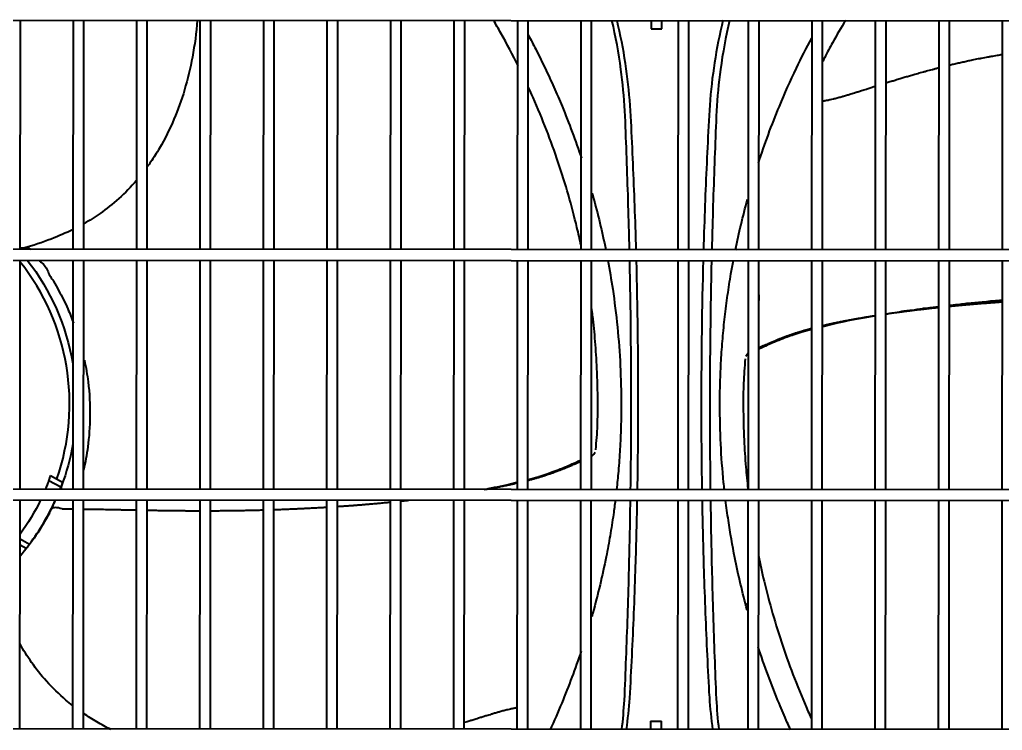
# Model space of a CAD drawing. Extents: x 58467 to 79089, y -33726 to -17391.
# Drawn here: x 72313.21 to 72349.58, y -20826.53 to -20800.22 of the extents above; entities that cross this region are included whole.
import ezdxf

# ---------------------------------------------------------------- set-up
doc = ezdxf.new("R2010")
doc.units = 0
doc.header["$LTSCALE"] = 100
doc.layers.add('+ENTE-ST-DOSEME USTU KONDDRENAJ', color=110, linetype='DOSEMEUSTUKONDENSDRENAJ_LINE', lineweight=40)
doc.linetypes.add('DOSEMEUSTUKONDENSDRENAJ_LINE', pattern='A,300,-40,["CD",Standard,S=15,R=0,X=-35,Y=-7.5],0', length=340)

# ---------------------------------------------------------------- blocks, each defined once
blk = doc.blocks.new('TV KLİMA SANTRALİ')
at = {"color": 3}
for p, q in [((54065.973, -33501.304, -2.269), (54184.335, -33501.376, -2.269)), ((54101.035, -33509.805, -2.269), (54101.04, -33501.326, -2.269)), ((54102.99, -33501.327, -2.269), (54102.985, -33509.806, -2.269)), ((54103.385, -33509.806, -2.269), (54103.39, -33501.327, -2.269)), ((54105.34, -33501.329, -2.269), (54105.335, -33509.807, -2.269)), ((54105.735, -33509.807, -2.269), (54105.74, -33501.329, -2.269)), ((54107.689, -33501.33, -2.269), (54107.684, -33509.809, -2.269)), ((54108.084, -33509.809, -2.269), (54108.089, -33501.33, -2.269)), ((54110.039, -33501.332, -2.269), (54110.034, -33509.81, -2.269)), ((54110.434, -33509.81, -2.269), (54110.439, -33501.332, -2.269)), ((54112.389, -33501.333, -2.269), (54112.384, -33509.812, -2.269)), ((54112.783, -33509.812, -2.269), (54112.789, -33501.333, -2.269)), ((54114.738, -33501.334, -2.269), (54114.733, -33509.813, -2.269)), ((54115.133, -33509.813, -2.269), (54115.138, -33501.335, -2.269)), ((54117.088, -33501.336, -2.269), (54117.083, -33509.814, -2.269)), ((54117.483, -33509.815, -2.269), (54117.488, -33501.336, -2.269)), ((54119.438, -33501.337, -2.269), (54119.432, -33509.816, -2.269)), ((54119.832, -33509.816, -2.269), (54119.838, -33501.337, -2.269)), ((54121.787, -33501.339, -2.269), (54121.782, -33509.817, -2.269)), ((54122.182, -33509.818, -2.269), (54122.187, -33501.339, -2.269)), ((54124.387, -33501.34, -2.269), (54124.387, -33501.64, -2.269)), ((54124.787, -33501.64, -2.269), (54124.787, -33501.34, -2.269)), ((54125.387, -33501.341, -2.269), (54125.382, -33509.819, -2.269)), ((54125.782, -33509.819, -2.269), (54125.787, -33501.341, -2.269)), ((54127.986, -33501.342, -2.269), (54127.981, -33509.821, -2.269)), ((54128.381, -33509.821, -2.269), (54128.386, -33501.343, -2.269)), ((54130.336, -33501.344, -2.269), (54130.331, -33509.822, -2.269)), ((54130.731, -33509.823, -2.269), (54130.736, -33501.344, -2.269)), ((54132.686, -33501.345, -2.269), (54132.68, -33509.824, -2.269)), ((54133.08, -33509.824, -2.269), (54133.085, -33501.346, -2.269)), ((54124.387, -33501.64, -2.269), (54124.787, -33501.64, -2.269)), ((54135.035, -33501.347, -2.269), (54135.03, -33509.825, -2.269)), ((54135.43, -33509.826, -2.269), (54135.435, -33501.347, -2.269)), ((54137.385, -33501.348, -2.269), (54137.38, -33509.827, -2.269)), ((54184.33, -33509.855, -2.269), (54065.967, -33509.783, -2.269)), ((54065.967, -33510.183, -2.269), (54184.33, -33510.255, -2.269)), ((54101.03, -33518.682, -2.269), (54101.035, -33510.205, -2.269)), ((54102.985, -33510.206, -2.269), (54102.98, -33518.683, -2.269)), ((54103.38, -33518.684, -2.269), (54103.385, -33510.206, -2.269)), ((54105.334, -33510.207, -2.269), (54105.329, -33518.685, -2.269)), ((54105.729, -33518.685, -2.269), (54105.734, -33510.207, -2.269)), ((54107.684, -33510.209, -2.269), (54107.679, -33518.686, -2.269)), ((54108.079, -33518.687, -2.269), (54108.084, -33510.209, -2.269)), ((54110.034, -33510.21, -2.269), (54110.029, -33518.688, -2.269)), ((54110.428, -33518.688, -2.269), (54110.434, -33510.21, -2.269)), ((54112.383, -33510.212, -2.269), (54112.378, -33518.689, -2.269)), ((54112.778, -33518.689, -2.269), (54112.783, -33510.212, -2.269)), ((54114.733, -33510.213, -2.269), (54114.728, -33518.691, -2.269)), ((54115.128, -33518.691, -2.269), (54115.133, -33510.213, -2.269)), ((54117.083, -33510.214, -2.269), (54117.077, -33518.692, -2.269)), ((54117.477, -33518.692, -2.269), (54117.483, -33510.215, -2.269)), ((54119.432, -33510.216, -2.269), (54119.427, -33518.693, -2.269)), ((54119.827, -33518.694, -2.269), (54119.832, -33510.216, -2.269)), ((54121.782, -33510.217, -2.269), (54121.777, -33518.695, -2.269)), ((54122.177, -33518.695, -2.269), (54122.182, -33510.217, -2.269)), ((54125.381, -33510.219, -2.269), (54125.376, -33518.697, -2.269)), ((54125.776, -33518.698, -2.269), (54125.781, -33510.219, -2.269)), ((54127.981, -33510.221, -2.269), (54127.976, -33518.699, -2.269)), ((54128.376, -33518.699, -2.269), (54128.381, -33510.221, -2.269)), ((54130.33, -33510.222, -2.269), (54130.325, -33518.7, -2.269)), ((54130.725, -33518.7, -2.269), (54130.73, -33510.223, -2.269)), ((54132.68, -33510.224, -2.269), (54132.675, -33518.702, -2.269)), ((54133.075, -33518.702, -2.269), (54133.08, -33510.224, -2.269)), ((54135.03, -33510.225, -2.269), (54135.025, -33518.703, -2.269)), ((54135.425, -33518.703, -2.269), (54135.43, -33510.226, -2.269)), ((54137.379, -33510.227, -2.269), (54137.374, -33518.704, -2.269)), ((54102.534, -33518.616, -2.269), (54102.091, -33518.373, -2.269)), ((54102.16, -33518.182, -2.269), (54102.604, -33518.426, -2.269)), ((54184.325, -33518.733, -2.269), (54065.962, -33518.661, -2.269)), ((54065.962, -33519.061, -2.269), (54184.325, -33519.133, -2.269)), ((54101.025, -33527.561, -2.269), (54101.03, -33519.082, -2.269)), ((54102.979, -33519.083, -2.269), (54102.974, -33527.562, -2.269)), ((54103.374, -33527.562, -2.269), (54103.379, -33519.084, -2.269)), ((54105.329, -33519.085, -2.269), (54105.324, -33527.563, -2.269)), ((54105.724, -33527.564, -2.269), (54105.729, -33519.085, -2.269)), ((54107.679, -33519.086, -2.269), (54107.673, -33527.565, -2.269)), ((54108.073, -33527.565, -2.269), (54108.079, -33519.087, -2.269)), ((54110.028, -33519.088, -2.269), (54110.023, -33527.566, -2.269)), ((54110.423, -33527.567, -2.269), (54110.428, -33519.088, -2.269)), ((54112.378, -33519.089, -2.269), (54112.373, -33527.568, -2.269)), ((54112.773, -33527.568, -2.269), (54112.778, -33519.089, -2.269)), ((54114.728, -33519.091, -2.269), (54114.722, -33527.569, -2.269)), ((54115.122, -33527.569, -2.269), (54115.127, -33519.091, -2.269)), ((54117.077, -33519.092, -2.269), (54117.072, -33527.571, -2.269)), ((54117.472, -33527.571, -2.269), (54117.477, -33519.092, -2.269)), ((54119.427, -33519.093, -2.269), (54119.422, -33527.572, -2.269)), ((54119.822, -33527.572, -2.269), (54119.827, -33519.094, -2.269)), ((54121.776, -33519.095, -2.269), (54121.771, -33527.573, -2.269)), ((54122.171, -33527.574, -2.269), (54122.176, -33519.095, -2.269)), ((54125.376, -33519.097, -2.269), (54125.371, -33527.576, -2.269)), ((54125.771, -33527.576, -2.269), (54125.776, -33519.098, -2.269)), ((54127.975, -33519.099, -2.269), (54127.97, -33527.577, -2.269)), ((54128.37, -33527.577, -2.269), (54128.375, -33519.099, -2.269)), ((54130.325, -33519.1, -2.269), (54130.32, -33527.579, -2.269)), ((54130.72, -33527.579, -2.269), (54130.725, -33519.1, -2.269)), ((54132.675, -33519.102, -2.269), (54132.67, -33527.58, -2.269)), ((54133.07, -33527.58, -2.269), (54133.075, -33519.102, -2.269)), ((54135.024, -33519.103, -2.269), (54135.019, -33527.582, -2.269)), ((54135.419, -33527.582, -2.269), (54135.424, -33519.103, -2.269)), ((54137.374, -33519.104, -2.269), (54137.369, -33527.583, -2.269)), ((54103.379, -33520, -2.269), (54103.382, -33520.001, -2.269)), ((54103.379, -33520, -2.269), (54103.382, -33520.001, -2.269)), ((54101.029, -33520.527, -2.269), (54101.379, -33520.719, -2.269)), ((54101.256, -33520.88, -2.269), (54101.029, -33520.755, -2.269)), ((54127.924, -33522.957, -2.269), (54127.973, -33522.916, -2.269)), ((54103.381, -33523.952, -2.269), (54103.376, -33523.957, -2.269)), ((54124.372, -33527.276, -2.269), (54124.371, -33527.576, -2.269)), ((54124.771, -33527.576, -2.269), (54124.771, -33527.276, -2.269)), ((54184.319, -33527.612, -2.269), (54065.957, -33527.54, -2.269))]:
    blk.add_line(p, q, dxfattribs=at)
at = {"color": 3, "extrusion": (5.24685e-06, -5.62791e-06, 1)}
blk.add_arc((54101.14, -33509.25, -1.794), 0.5, 257.9345, 286.4376, dxfattribs=at)
at = {"color": 3}
for centre, radius, start, end in [((54127.291, -33511.593, -2.269), 1.795, 81.0216, 82.6935), ((54094.413, -33515.523, -2.269), 8.449, 340.7519, 38.3852), ((54127.291, -33511.593, -2.269), 1.1, 351.8033, 8.1269), ((54094.413, -33515.523, -2.269), 8.691, 323.28, 335.8148)]:
    blk.add_arc(centre, radius, start, end, dxfattribs=at)
at = {"color": 3, "extrusion": (0, 0, -1)}
for radius, start, end in [(8.699, 142.3068, 170.1291), (8.699, 189.9399, 200.4706), (8.191, 200.3616, 202.6972), (8.191, 205.7646, 216.119), (8.699, 207.7046, 220.4867)]:
    blk.add_arc((-54094.413, -33515.523, 2.269), radius, start, end, dxfattribs=at)
at = {"color": 3}
blk.add_ellipse((54103.03, -33518.74, -2.269), major_axis=(-0.468, 0.175), ratio=0.588101, start_param=0, end_param=0.392495, dxfattribs=at)
for points, knots in [([(54107.59, -33501.33, -2.269), (54107.554, -33501.785, -2.269), (54107.438, -33502.653, -2.269), (54107.147, -33503.879, -2.269), (54106.743, -33505.012, -2.269), (54106.302, -33505.899, -2.269), (54105.941, -33506.468, -2.269), (54105.783, -33506.69, -2.269), (54105.743, -33506.746, -2.269)], [0, 0, 0, 0, 0.239591, 0.456522, 0.654829, 0.860679, 0.964908, 1, 1, 1, 1]), ([(54119.47, -33503.018, -2.269), (54119.267, -33502.612, -2.269), (54118.969, -33502.048, -2.269), (54118.647, -33501.488, -2.269), (54118.555, -33501.331, -2.269)], [0, 0, 0, 0, 0.719224, 1, 1, 1, 1]), ([(54123.589, -33509.817, -2.269), (54123.585, -33509.659, -2.269), (54123.581, -33509.501, -2.269), (54123.551, -33508.308, -2.269), (54123.519, -33507.272, -2.269), (54123.46, -33505.719, -2.269), (54123.444, -33505.201, -2.269), (54123.389, -33504.168, -2.269), (54123.342, -33503.656, -2.269), (54123.191, -33502.537, -2.269), (54123.08, -33501.933, -2.269), (54122.939, -33501.334, -2.269)], [0, 0, 0, 0, 0.055363, 0.055363, 0.419, 0.419, 0.600818, 0.600818, 0.782636, 0.782636, 1, 1, 1, 1]), ([(54123.837, -33509.818, -2.269), (54123.831, -33509.604, -2.269), (54123.825, -33509.39, -2.269), (54123.785, -33508.133, -2.269), (54123.744, -33507.09, -2.269), (54123.669, -33505.526, -2.269), (54123.648, -33505.004, -2.269), (54123.575, -33503.963, -2.269), (54123.518, -33503.444, -2.269), (54123.358, -33502.39, -2.269), (54123.254, -33501.857, -2.269), (54123.128, -33501.331, -2.269)], [0, 0, 0, 0, 0.075143, 0.075143, 0.442368, 0.442368, 0.625981, 0.625981, 0.809594, 0.809594, 1, 1, 1, 1]), ([(54127.047, -33501.327, -2.269), (54126.922, -33501.846, -2.269), (54126.818, -33502.371, -2.269), (54126.656, -33503.419, -2.269), (54126.597, -33503.942, -2.269), (54126.522, -33504.986, -2.269), (54126.5, -33505.509, -2.269), (54126.423, -33507.076, -2.269), (54126.38, -33508.121, -2.269), (54126.339, -33509.384, -2.269), (54126.333, -33509.602, -2.269), (54126.326, -33509.819, -2.269)], [0, 0, 0, 0, 0.189158, 0.189158, 0.372762, 0.372762, 0.556366, 0.556366, 0.923574, 0.923574, 1, 1, 1, 1]), ([(54127.294, -33501.336, -2.269), (54127.152, -33501.935, -2.269), (54127.04, -33502.539, -2.269), (54126.888, -33503.657, -2.269), (54126.84, -33504.17, -2.269), (54126.784, -33505.202, -2.269), (54126.767, -33505.721, -2.269), (54126.707, -33507.273, -2.269), (54126.673, -33508.309, -2.269), (54126.642, -33509.503, -2.269), (54126.638, -33509.661, -2.269), (54126.634, -33509.819, -2.269)], [0, 0, 0, 0, 0.21737, 0.21737, 0.399155, 0.399155, 0.58094, 0.58094, 0.94451, 0.94451, 1, 1, 1, 1]), ([(54131.592, -33501.339, -2.269), (54131.42, -33501.606, -2.269), (54131.154, -33502.059, -2.269), (54130.882, -33502.575, -2.269), (54130.76, -33502.813, -2.269), (54130.734, -33502.865, -2.269)], [0, 0, 0, 0, 0.545072, 0.900711, 1, 1, 1, 1]), ([(54119.841, -33501.872, -2.269), (54119.935, -33502.047, -2.269), (54120.148, -33502.453, -2.269), (54120.466, -33503.097, -2.269), (54120.791, -33503.801, -2.269), (54121.265, -33504.904, -2.269), (54121.593, -33505.788, -2.269), (54121.81, -33506.438, -2.269)], [0, 0, 0, 0, 0.11975, 0.276771, 0.432533, 0.587035, 1, 1, 1, 1]), ([(54128.361, -33506.612, -2.269), (54128.592, -33505.903, -2.269), (54129.03, -33504.72, -2.269), (54129.715, -33503.187, -2.269), (54130.137, -33502.353, -2.269), (54130.335, -33501.984, -2.269)], [0, 0, 0, 0, 0.443757, 0.750386, 1, 1, 1, 1]), ([(54135.431, -33502.986, -2.269), (54135.482, -33502.973, -2.269), (54135.591, -33502.947, -2.269), (54135.758, -33502.908, -2.269), (54135.931, -33502.869, -2.269), (54136.104, -33502.832, -2.269), (54136.296, -33502.791, -2.269), (54136.47, -33502.756, -2.269), (54136.663, -33502.718, -2.269), (54136.818, -33502.689, -2.269), (54137.013, -33502.654, -2.269), (54137.188, -33502.624, -2.269), (54137.325, -33502.602, -2.269), (54137.384, -33502.592, -2.269)], [0, 0, 0, 0, 0.079541, 0.168728, 0.257914, 0.3471, 0.436286, 0.555201, 0.614659, 0.733574, 0.793032, 0.911947, 1, 1, 1, 1]), ([(54133.084, -33503.644, -2.269), (54133.095, -33503.641, -2.269), (54133.157, -33503.621, -2.269), (54133.269, -33503.587, -2.269), (54133.405, -33503.545, -2.269), (54133.543, -33503.503, -2.269), (54133.681, -33503.461, -2.269), (54133.838, -33503.415, -2.269), (54133.995, -33503.369, -2.269), (54134.136, -33503.329, -2.269), (54134.295, -33503.283, -2.269), (54134.438, -33503.243, -2.269), (54134.618, -33503.194, -2.269), (54134.763, -33503.155, -2.269), (54134.913, -33503.116, -2.269), (54134.992, -33503.095, -2.269), (54135.033, -33503.085, -2.269)], [0, 0, 0, 0, 0.018571, 0.09977, 0.180968, 0.235101, 0.3163, 0.397499, 0.478698, 0.559896, 0.614029, 0.722294, 0.776427, 0.884692, 0.938824, 1, 1, 1, 1]), ([(54121.794, -33509.655, -2.269), (54121.747, -33509.436, -2.269), (54121.516, -33508.416, -2.269), (54120.995, -33506.593, -2.269), (54120.325, -33504.862, -2.269), (54119.909, -33503.94, -2.269), (54119.853, -33503.818, -2.269)], [0, 0, 0, 0, 0.112914, 0.525694, 0.936978, 1, 1, 1, 1]), ([(54130.728, -33504.312, -2.269), (54130.73, -33504.311, -2.269), (54130.75, -33504.309, -2.269), (54130.793, -33504.304, -2.269), (54130.845, -33504.296, -2.269), (54130.908, -33504.285, -2.269), (54130.968, -33504.273, -2.269), (54131.045, -33504.256, -2.269), (54131.124, -33504.238, -2.269), (54131.205, -33504.218, -2.269), (54131.278, -33504.199, -2.269), (54131.351, -33504.179, -2.269), (54131.439, -33504.154, -2.269), (54131.53, -33504.128, -2.269), (54131.637, -33504.097, -2.269), (54131.732, -33504.068, -2.269), (54131.829, -33504.039, -2.269), (54131.928, -33504.008, -2.269), (54132.043, -33503.972, -2.269), (54132.161, -33503.935, -2.269), (54132.266, -33503.902, -2.269), (54132.372, -33503.869, -2.269), (54132.495, -33503.83, -2.269), (54132.605, -33503.795, -2.269), (54132.667, -33503.775, -2.269), (54132.683, -33503.77, -2.269)], [0, 0, 0, 0, 0.005985, 0.045742, 0.085498, 0.125255, 0.165012, 0.204768, 0.264403, 0.30416, 0.343916, 0.383673, 0.423429, 0.483064, 0.522821, 0.582456, 0.622212, 0.661969, 0.721603, 0.781238, 0.820995, 0.860751, 0.920386, 0.980021, 1, 1, 1, 1]), ([(54105.339, -33507.256, -2.269), (54105.135, -33507.492, -2.269), (54104.711, -33507.927, -2.269), (54104.049, -33508.455, -2.269), (54103.598, -33508.74, -2.269), (54103.393, -33508.857, -2.269)], [0, 0, 0, 0, 0.373378, 0.722391, 1, 1, 1, 1]), ([(54122.205, -33507.728, -2.269), (54122.215, -33507.765, -2.269), (54122.408, -33508.455, -2.269), (54122.575, -33509.152, -2.269), (54122.709, -33509.816, -2.269)], [0, 0, 0, 0, 0.052887, 1, 1, 1, 1]), ([(54102.99, -33509.072, -2.269), (54102.728, -33509.202, -2.269), (54102.129, -33509.462, -2.269), (54101.509, -33509.669, -2.269), (54101.158, -33509.765, -2.269)], [0, 0, 0, 0, 0.448668, 1, 1, 1, 1]), ([(54101.275, -33509.736, -2.269), (54101.276, -33509.738, -2.269), (54101.279, -33509.741, -2.269), (54101.299, -33509.749, -2.269), (54101.316, -33509.754, -2.269), (54101.366, -33509.768, -2.269), (54101.401, -33509.781, -2.269), (54101.431, -33509.803, -2.269), (54101.432, -33509.804, -2.269), (54101.433, -33509.804, -2.269)], [0, 0, 0, 0, 0.194513, 0.194513, 0.457401, 0.457401, 0.983178, 0.983178, 1, 1, 1, 1]), ([(54101.738, -33510.211, -2.269), (54101.758, -33510.236, -2.269), (54101.784, -33510.259, -2.269), (54101.868, -33510.329, -2.269), (54101.921, -33510.384, -2.269), (54102.007, -33510.507, -2.269), (54102.038, -33510.575, -2.269), (54102.09, -33510.706, -2.269), (54102.121, -33510.763, -2.269), (54102.19, -33510.873, -2.269), (54102.229, -33510.927, -2.269), (54102.332, -33511.098, -2.269), (54102.395, -33511.212, -2.269), (54102.582, -33511.553, -2.269), (54102.694, -33511.784, -2.269), (54102.875, -33512.19, -2.269), (54102.947, -33512.367, -2.269), (54103.013, -33512.544, -2.269)], [0, 0, 0, 0, 0.035525, 0.035525, 0.109228, 0.109228, 0.18293, 0.18293, 0.256633, 0.256633, 0.330336, 0.330336, 0.477742, 0.477742, 0.772553, 0.772553, 1, 1, 1, 1]), ([(54122.787, -33510.214, -2.269), (54122.853, -33510.568, -2.269), (54122.992, -33511.388, -2.269), (54123.152, -33512.688, -2.269), (54123.263, -33514.117, -2.269), (54123.276, -33515.078, -2.269), (54123.283, -33515.56, -2.269)], [0, 0, 0, 0, 0.200697, 0.464092, 0.73053, 1, 1, 1, 1]), ([(54126.932, -33515.563, -2.269), (54126.935, -33515.288, -2.269), (54126.94, -33514.74, -2.269), (54126.977, -33513.921, -2.269), (54127.035, -33513.109, -2.269), (54127.115, -33512.304, -2.269), (54127.218, -33511.506, -2.269), (54127.326, -33510.812, -2.269), (54127.404, -33510.384, -2.269), (54127.435, -33510.218, -2.269)], [0, 0, 0, 0, 0.153416, 0.305853, 0.457308, 0.607781, 0.75727, 0.905773, 1, 1, 1, 1]), ([(54137.379, -33511.701, -2.269), (54137.327, -33511.705, -2.269), (54137.217, -33511.712, -2.269), (54137.045, -33511.723, -2.269), (54136.816, -33511.745, -2.269), (54136.577, -33511.774, -2.269), (54136.364, -33511.793, -2.269), (54136.184, -33511.805, -2.269), (54136.013, -33511.821, -2.269), (54135.795, -33511.856, -2.269), (54135.578, -33511.872, -2.269), (54135.45, -33511.884, -2.269), (54135.428, -33511.887, -2.269)], [0, 0, 0, 0, 0.073989, 0.153729, 0.239276, 0.420725, 0.584233, 0.647352, 0.701423, 0.819298, 0.967653, 1, 1, 1, 1]), ([(54137.379, -33511.763, -2.269), (54137.329, -33511.766, -2.269), (54137.23, -33511.773, -2.269), (54137.081, -33511.784, -2.269), (54136.934, -33511.795, -2.269), (54136.789, -33511.806, -2.269), (54136.63, -33511.818, -2.269), (54136.473, -33511.831, -2.269), (54136.315, -33511.844, -2.269), (54136.158, -33511.857, -2.269), (54136.017, -33511.87, -2.269), (54135.86, -33511.884, -2.269), (54135.718, -33511.897, -2.269), (54135.563, -33511.912, -2.269), (54135.472, -33511.921, -2.269), (54135.428, -33511.925, -2.269)], [0, 0, 0, 0, 0.075163, 0.148659, 0.222156, 0.295652, 0.369148, 0.467143, 0.54064, 0.614136, 0.712131, 0.761129, 0.859124, 0.93262, 1, 1, 1, 1]), ([(54122.34, -33517.223, -2.269), (54122.37, -33516.92, -2.269), (54122.413, -33516.328, -2.269), (54122.419, -33515.326, -2.269), (54122.396, -33514.293, -2.269), (54122.327, -33513.229, -2.269), (54122.252, -33512.479, -2.269), (54122.201, -33512.061, -2.269), (54122.188, -33511.962, -2.269)], [0, 0, 0, 0, 0.167977, 0.330025, 0.566807, 0.758181, 0.942521, 1, 1, 1, 1]), ([(54135.025, -33511.937, -2.269), (54134.96, -33511.946, -2.269), (54134.815, -33511.966, -2.269), (54134.63, -33511.983, -2.269), (54134.335, -33512.018, -2.269), (54134.111, -33512.062, -2.269), (54133.849, -33512.089, -2.269), (54133.599, -33512.122, -2.269), (54133.347, -33512.166, -2.269), (54133.169, -33512.194, -2.269), (54133.081, -33512.207, -2.269)], [0, 0, 0, 0, 0.113321, 0.262749, 0.319434, 0.510079, 0.587964, 0.672012, 0.853439, 1, 1, 1, 1]), ([(54135.028, -33511.966, -2.269), (54135.002, -33511.969, -2.269), (54134.945, -33511.975, -2.269), (54134.827, -33511.988, -2.269), (54134.69, -33512.003, -2.269), (54134.538, -33512.02, -2.269), (54134.387, -33512.038, -2.269), (54134.251, -33512.054, -2.269), (54134.1, -33512.073, -2.269), (54133.963, -33512.09, -2.269), (54133.81, -33512.109, -2.269), (54133.674, -33512.127, -2.269), (54133.539, -33512.145, -2.269), (54133.391, -33512.165, -2.269), (54133.259, -33512.184, -2.269), (54133.151, -33512.199, -2.269), (54133.101, -33512.207, -2.269), (54133.081, -33512.21, -2.269)], [0, 0, 0, 0, 0.039359, 0.085754, 0.178543, 0.248135, 0.317727, 0.410516, 0.456911, 0.5497, 0.619292, 0.688884, 0.758476, 0.828068, 0.920857, 0.967252, 1, 1, 1, 1]), ([(54132.677, -33512.271, -2.269), (54132.645, -33512.276, -2.269), (54132.569, -33512.288, -2.269), (54132.45, -33512.307, -2.269), (54132.321, -33512.328, -2.269), (54132.191, -33512.35, -2.269), (54132.062, -33512.372, -2.269), (54131.949, -33512.392, -2.269), (54131.823, -33512.415, -2.269), (54131.712, -33512.435, -2.269), (54131.575, -33512.461, -2.269), (54131.467, -33512.482, -2.269), (54131.331, -33512.51, -2.269), (54131.224, -33512.532, -2.269), (54131.103, -33512.557, -2.269), (54130.997, -33512.58, -2.269), (54130.878, -33512.607, -2.269), (54130.789, -33512.627, -2.269), (54130.739, -33512.639, -2.269), (54130.729, -33512.641, -2.269)], [0, 0, 0, 0, 0.048356, 0.112135, 0.175914, 0.239693, 0.303472, 0.367251, 0.409771, 0.49481, 0.537329, 0.622368, 0.664887, 0.749926, 0.792445, 0.856225, 0.920004, 0.983783, 1, 1, 1, 1]), ([(54132.678, -33512.274, -2.269), (54132.642, -33512.281, -2.269), (54132.517, -33512.308, -2.269), (54132.344, -33512.336, -2.269), (54132.149, -33512.365, -2.269), (54131.95, -33512.399, -2.269), (54131.661, -33512.461, -2.269), (54131.428, -33512.505, -2.269), (54131.078, -33512.581, -2.269), (54130.901, -33512.636, -2.269), (54130.753, -33512.67, -2.269), (54130.73, -33512.676, -2.269)], [0, 0, 0, 0, 0.053106, 0.183061, 0.25229, 0.323469, 0.470338, 0.72961, 0.781957, 0.965599, 1, 1, 1, 1]), ([(54130.326, -33512.742, -2.269), (54130.301, -33512.749, -2.269), (54130.239, -33512.766, -2.269), (54130.14, -33512.793, -2.269), (54130.041, -33512.822, -2.269), (54129.946, -33512.85, -2.269), (54129.847, -33512.88, -2.269), (54129.751, -33512.911, -2.269), (54129.668, -33512.938, -2.269), (54129.586, -33512.966, -2.269), (54129.493, -33512.999, -2.269), (54129.401, -33513.032, -2.269), (54129.322, -33513.061, -2.269), (54129.244, -33513.091, -2.269), (54129.167, -33513.12, -2.269), (54129.081, -33513.154, -2.269), (54129.007, -33513.184, -2.269), (54128.934, -33513.214, -2.269), (54128.874, -33513.24, -2.269), (54128.813, -33513.265, -2.269), (54128.745, -33513.294, -2.269), (54128.679, -33513.322, -2.269), (54128.613, -33513.35, -2.269), (54128.561, -33513.373, -2.269), (54128.506, -33513.397, -2.269), (54128.46, -33513.417, -2.269), (54128.411, -33513.438, -2.269), (54128.386, -33513.449, -2.269), (54128.374, -33513.454, -2.269)], [0, 0, 0, 0, 0.03153, 0.081147, 0.130764, 0.163842, 0.21346, 0.263077, 0.296155, 0.329233, 0.37885, 0.428467, 0.461545, 0.494623, 0.54424, 0.577319, 0.626936, 0.660014, 0.693092, 0.72617, 0.759248, 0.808865, 0.841943, 0.875021, 0.908099, 0.941178, 0.974256, 1, 1, 1, 1]), ([(54130.328, -33512.769, -2.269), (54130.312, -33512.773, -2.269), (54130.234, -33512.794, -2.269), (54130.127, -33512.826, -2.269), (54130.032, -33512.854, -2.269), (54129.941, -33512.881, -2.269), (54129.818, -33512.922, -2.269), (54129.638, -33512.981, -2.269), (54129.297, -33513.102, -2.269), (54128.923, -33513.254, -2.269), (54128.573, -33513.407, -2.269), (54128.435, -33513.475, -2.269), (54128.378, -33513.503, -2.269)], [0, 0, 0, 0, 0.024177, 0.119177, 0.173029, 0.19609, 0.270523, 0.342071, 0.465172, 0.768559, 0.897066, 1, 1, 1, 1]), ([(54127.976, -33513.662, -2.269), (54127.965, -33513.673, -2.269), (54127.937, -33513.706, -2.269), (54127.911, -33513.746, -2.269), (54127.897, -33513.774, -2.269)], [0, 0, 0, 0, 0.363149, 1, 1, 1, 1]), ([(54103.41, -33513.904, -2.269), (54103.469, -33514.179, -2.269), (54103.514, -33514.45, -2.269), (54103.655, -33515.581, -2.269), (54103.631, -33516.392, -2.269), (54103.496, -33517.419, -2.269), (54103.445, -33517.706, -2.269), (54103.382, -33517.977, -2.269)], [0, 0, 0, 0, 0.178319, 0.178319, 0.758219, 0.758219, 1, 1, 1, 1]), ([(54127.875, -33513.86, -2.269), (54127.845, -33514.163, -2.269), (54127.802, -33514.755, -2.269), (54127.796, -33515.757, -2.269), (54127.819, -33516.79, -2.269), (54127.885, -33517.804, -2.269), (54127.944, -33518.404, -2.269), (54127.974, -33518.672, -2.269)], [0, 0, 0, 0, 0.183902, 0.361313, 0.620544, 0.830062, 1, 1, 1, 1]), ([(54123.283, -33515.56, -2.269), (54123.281, -33515.835, -2.269), (54123.276, -33516.384, -2.269), (54123.239, -33517.202, -2.269), (54123.184, -33517.973, -2.269), (54123.135, -33518.471, -2.269), (54123.11, -33518.698, -2.269)], [0, 0, 0, 0, 0.262384, 0.523093, 0.782124, 1, 1, 1, 1]), ([(54127.102, -33518.7, -2.269), (54127.092, -33518.613, -2.269), (54127.033, -33518.051, -2.269), (54126.953, -33517.006, -2.269), (54126.939, -33516.046, -2.269), (54126.932, -33515.563, -2.269)], [0, 0, 0, 0, 0.083377, 0.539095, 1, 1, 1, 1]), ([(54122.181, -33517.465, -2.269), (54122.192, -33517.458, -2.269), (54122.229, -33517.435, -2.269), (54122.271, -33517.388, -2.269), (54122.304, -33517.337, -2.269), (54122.319, -33517.309, -2.269)], [0, 0, 0, 0, 0.14858, 0.57746, 1, 1, 1, 1]), ([(54119.828, -33518.357, -2.269), (54119.848, -33518.352, -2.269), (54119.893, -33518.34, -2.269), (54119.975, -33518.318, -2.269), (54120.075, -33518.29, -2.269), (54120.174, -33518.261, -2.269), (54120.27, -33518.233, -2.269), (54120.368, -33518.203, -2.269), (54120.464, -33518.172, -2.269), (54120.547, -33518.145, -2.269), (54120.63, -33518.117, -2.269), (54120.723, -33518.085, -2.269), (54120.815, -33518.052, -2.269), (54120.894, -33518.022, -2.269), (54120.972, -33517.993, -2.269), (54121.048, -33517.963, -2.269), (54121.135, -33517.929, -2.269), (54121.209, -33517.899, -2.269), (54121.281, -33517.869, -2.269), (54121.342, -33517.844, -2.269), (54121.403, -33517.818, -2.269), (54121.47, -33517.789, -2.269), (54121.537, -33517.761, -2.269), (54121.602, -33517.733, -2.269), (54121.654, -33517.71, -2.269), (54121.709, -33517.687, -2.269), (54121.748, -33517.67, -2.269), (54121.775, -33517.658, -2.269), (54121.785, -33517.654, -2.269)], [0, 0, 0, 0, 0.025302, 0.058842, 0.109154, 0.159465, 0.193006, 0.243317, 0.293628, 0.327169, 0.36071, 0.411021, 0.461332, 0.494873, 0.528414, 0.578725, 0.612266, 0.662577, 0.696118, 0.729658, 0.763199, 0.79674, 0.847051, 0.880592, 0.914133, 0.947674, 0.981214, 1, 1, 1, 1]), ([(54119.829, -33518.329, -2.269), (54119.865, -33518.32, -2.269), (54119.964, -33518.294, -2.269), (54120.088, -33518.258, -2.269), (54120.183, -33518.23, -2.269), (54120.274, -33518.202, -2.269), (54120.397, -33518.161, -2.269), (54120.578, -33518.102, -2.269), (54120.918, -33517.981, -2.269), (54121.293, -33517.829, -2.269), (54121.621, -33517.686, -2.269), (54121.74, -33517.628, -2.269), (54121.781, -33517.608, -2.269)], [0, 0, 0, 0, 0.053839, 0.149249, 0.203333, 0.226493, 0.301247, 0.373104, 0.496736, 0.801431, 0.930492, 1, 1, 1, 1]), ([(54102.091, -33518.373, -2.269), (54102.099, -33518.351, -2.269), (54102.107, -33518.33, -2.269), (54102.122, -33518.289, -2.269), (54102.129, -33518.27, -2.269), (54102.141, -33518.236, -2.269), (54102.146, -33518.221, -2.269), (54102.154, -33518.199, -2.269), (54102.157, -33518.191, -2.269), (54102.159, -33518.183, -2.269), (54102.16, -33518.182, -2.269), (54102.16, -33518.182, -2.269)], [0, 0, 0, 0, 0.21816, 0.21816, 0.436362, 0.436362, 0.653817, 0.653817, 0.868707, 0.868707, 1, 1, 1, 1]), ([(54102.604, -33518.426, -2.269), (54102.604, -33518.426, -2.269), (54102.603, -33518.43, -2.269), (54102.598, -33518.444, -2.269), (54102.594, -33518.454, -2.269), (54102.585, -33518.48, -2.269), (54102.579, -33518.496, -2.269), (54102.566, -33518.532, -2.269), (54102.559, -33518.552, -2.269), (54102.546, -33518.587, -2.269), (54102.54, -33518.602, -2.269), (54102.534, -33518.616, -2.269)], [0, 0, 0, 0, 0.211758, 0.211758, 0.423432, 0.423432, 0.636431, 0.636431, 0.852021, 0.852021, 1, 1, 1, 1]), ([(54118.208, -33518.693, -2.269), (54118.209, -33518.693, -2.269), (54118.308, -33518.675, -2.269), (54118.554, -33518.622, -2.269), (54118.787, -33518.578, -2.269), (54119.138, -33518.502, -2.269), (54119.295, -33518.453, -2.269), (54119.423, -33518.422, -2.269), (54119.427, -33518.421, -2.269)], [0, 0, 0, 0, 0.002202, 0.228493, 0.627967, 0.70862, 0.991569, 1, 1, 1, 1]), ([(54118.257, -33518.693, -2.269), (54118.265, -33518.691, -2.269), (54118.301, -33518.685, -2.269), (54118.393, -33518.668, -2.269), (54118.503, -33518.648, -2.269), (54118.64, -33518.622, -2.269), (54118.749, -33518.601, -2.269), (54118.884, -33518.574, -2.269), (54118.992, -33518.551, -2.269), (54119.112, -33518.526, -2.269), (54119.218, -33518.503, -2.269), (54119.328, -33518.479, -2.269), (54119.397, -33518.463, -2.269), (54119.427, -33518.456, -2.269)], [0, 0, 0, 0, 0.019315, 0.08873, 0.227561, 0.296976, 0.435806, 0.505221, 0.644052, 0.713467, 0.81759, 0.921713, 1, 1, 1, 1]), ([(54102.191, -33519.413, -2.269), (54102.201, -33519.393, -2.269), (54102.21, -33519.372, -2.269), (54102.261, -33519.263, -2.269), (54102.301, -33519.173, -2.269), (54102.342, -33519.084, -2.269)], [0, 0, 0, 0, 0.187509, 0.187509, 1, 1, 1, 1]), ([(54112.777, -33519.324, -2.269), (54112.782, -33519.324, -2.269), (54112.852, -33519.319, -2.269), (54112.971, -33519.311, -2.269), (54113.135, -33519.299, -2.269), (54113.282, -33519.289, -2.269), (54113.426, -33519.278, -2.269), (54113.585, -33519.265, -2.269), (54113.743, -33519.253, -2.269), (54113.9, -33519.239, -2.269), (54114.058, -33519.226, -2.269), (54114.199, -33519.214, -2.269), (54114.356, -33519.199, -2.269), (54114.498, -33519.186, -2.269), (54114.633, -33519.173, -2.269), (54114.705, -33519.166, -2.269), (54114.729, -33519.164, -2.269)], [0, 0, 0, 0, 0.007103, 0.105116, 0.178625, 0.252135, 0.325644, 0.399153, 0.497166, 0.570676, 0.644185, 0.742198, 0.791204, 0.889217, 0.962726, 1, 1, 1, 1]), ([(54115.13, -33519.123, -2.269), (54115.175, -33519.118, -2.269), (54115.251, -33519.11, -2.269), (54115.348, -33519.1, -2.269), (54115.399, -33519.094, -2.269), (54115.42, -33519.092, -2.269)], [0, 0, 0, 0, 0.46864, 0.785024, 1, 1, 1, 1]), ([(54123.063, -33519.099, -2.269), (54123.042, -33519.273, -2.269), (54122.983, -33519.709, -2.269), (54122.874, -33520.406, -2.269), (54122.648, -33521.628, -2.269), (54122.411, -33522.622, -2.269), (54122.207, -33523.351, -2.269), (54122.195, -33523.393, -2.269)], [0, 0, 0, 0, 0.119341, 0.301439, 0.482327, 0.969974, 1, 1, 1, 1]), ([(54123.308, -33527.575, -2.269), (54123.349, -33527.218, -2.269), (54123.379, -33526.86, -2.269), (54123.43, -33525.981, -2.269), (54123.446, -33525.46, -2.269), (54123.507, -33523.898, -2.269), (54123.541, -33522.856, -2.269), (54123.593, -33520.908, -2.269), (54123.611, -33520.003, -2.269), (54123.625, -33519.097, -2.269)], [0, 0, 0, 0, 0.126998, 0.126998, 0.311253, 0.311253, 0.679764, 0.679764, 1, 1, 1, 1]), ([(54123.478, -33527.578, -2.269), (54123.529, -33527.193, -2.269), (54123.569, -33526.806, -2.269), (54123.634, -33525.897, -2.269), (54123.656, -33525.374, -2.269), (54123.734, -33523.807, -2.269), (54123.776, -33522.762, -2.269), (54123.838, -33520.844, -2.269), (54123.861, -33519.971, -2.269), (54123.877, -33519.097, -2.269)], [0, 0, 0, 0, 0.136943, 0.136943, 0.321752, 0.321752, 0.691369, 0.691369, 1, 1, 1, 1]), ([(54126.274, -33519.099, -2.269), (54126.29, -33519.968, -2.269), (54126.311, -33520.837, -2.269), (54126.371, -33522.75, -2.269), (54126.412, -33523.793, -2.269), (54126.487, -33525.357, -2.269), (54126.508, -33525.879, -2.269), (54126.572, -33526.794, -2.269), (54126.612, -33527.188, -2.269), (54126.664, -33527.581, -2.269)], [0, 0, 0, 0, 0.307076, 0.307076, 0.675824, 0.675824, 0.860198, 0.860198, 1, 1, 1, 1]), ([(54126.586, -33519.099, -2.269), (54126.598, -33519.993, -2.269), (54126.616, -33520.887, -2.269), (54126.664, -33522.816, -2.269), (54126.697, -33523.853, -2.269), (54126.755, -33525.405, -2.269), (54126.772, -33525.924, -2.269), (54126.819, -33526.822, -2.269), (54126.85, -33527.202, -2.269), (54126.893, -33527.58, -2.269)], [0, 0, 0, 0, 0.315659, 0.315659, 0.681641, 0.681641, 0.864632, 0.864632, 1, 1, 1, 1]), ([(54127.945, -33523.16, -2.269), (54127.771, -33522.52, -2.269), (54127.512, -33521.419, -2.269), (54127.275, -33520.06, -2.269), (54127.179, -33519.35, -2.269), (54127.148, -33519.102, -2.269)], [0, 0, 0, 0, 0.48072, 0.818915, 1, 1, 1, 1]), ([(54102.585, -33519.414, -2.269), (54102.494, -33519.385, -2.269), (54102.408, -33519.37, -2.269), (54102.269, -33519.369, -2.269), (54102.217, -33519.385, -2.269), (54102.191, -33519.413, -2.269)], [0, 0, 0, 0, 0.5, 0.5, 1, 1, 1, 1]), ([(54102.598, -33519.417, -2.269), (54102.614, -33519.417, -2.269), (54102.655, -33519.417, -2.269), (54102.74, -33519.416, -2.269), (54102.832, -33519.416, -2.269), (54102.916, -33519.416, -2.269), (54102.961, -33519.416, -2.269), (54102.979, -33519.416, -2.269)], [0, 0, 0, 0, 0.131384, 0.341336, 0.656263, 0.866214, 1, 1, 1, 1]), ([(54103.379, -33519.419, -2.269), (54103.381, -33519.419, -2.269), (54103.425, -33519.42, -2.269), (54103.497, -33519.421, -2.269), (54103.604, -33519.422, -2.269), (54103.703, -33519.424, -2.269), (54103.804, -33519.425, -2.269), (54103.92, -33519.427, -2.269), (54104.022, -33519.429, -2.269), (54104.138, -33519.431, -2.269), (54104.256, -33519.433, -2.269), (54104.375, -33519.435, -2.269), (54104.48, -33519.438, -2.269), (54104.588, -33519.44, -2.269), (54104.711, -33519.443, -2.269), (54104.839, -33519.445, -2.269), (54104.964, -33519.447, -2.269), (54105.09, -33519.45, -2.269), (54105.215, -33519.453, -2.269), (54105.294, -33519.454, -2.269), (54105.327, -33519.455, -2.269), (54105.328, -33519.455, -2.269)], [0, 0, 0, 0, 0.002758, 0.072208, 0.118509, 0.164809, 0.234259, 0.28056, 0.35001, 0.396311, 0.465761, 0.535212, 0.581512, 0.627812, 0.697263, 0.766713, 0.813014, 0.882464, 0.951915, 0.998215, 1, 1, 1, 1]), ([(54105.73, -33519.462, -2.269), (54105.767, -33519.463, -2.269), (54105.851, -33519.464, -2.269), (54105.967, -33519.466, -2.269), (54106.11, -33519.468, -2.269), (54106.239, -33519.47, -2.269), (54106.387, -33519.473, -2.269), (54106.52, -33519.474, -2.269), (54106.652, -33519.476, -2.269), (54106.8, -33519.477, -2.269), (54106.93, -33519.478, -2.269), (54107.075, -33519.48, -2.269), (54107.205, -33519.481, -2.269), (54107.351, -33519.481, -2.269), (54107.497, -33519.482, -2.269), (54107.607, -33519.482, -2.269), (54107.667, -33519.482, -2.269), (54107.679, -33519.482, -2.269)], [0, 0, 0, 0, 0.058456, 0.133376, 0.183323, 0.283216, 0.333162, 0.408082, 0.483002, 0.532949, 0.632842, 0.682788, 0.757708, 0.832628, 0.907548, 0.982468, 1, 1, 1, 1]), ([(54108.08, -33519.482, -2.269), (54108.135, -33519.482, -2.269), (54108.224, -33519.481, -2.269), (54108.38, -33519.481, -2.269), (54108.513, -33519.48, -2.269), (54108.677, -33519.478, -2.269), (54108.809, -33519.477, -2.269), (54108.973, -33519.474, -2.269), (54109.104, -33519.473, -2.269), (54109.269, -33519.47, -2.269), (54109.401, -33519.467, -2.269), (54109.568, -33519.464, -2.269), (54109.703, -33519.461, -2.269), (54109.871, -33519.457, -2.269), (54109.97, -33519.454, -2.269), (54110.035, -33519.452, -2.269)], [0, 0, 0, 0, 0.083725, 0.134792, 0.236924, 0.28799, 0.390123, 0.441189, 0.543321, 0.594388, 0.69652, 0.747586, 0.849719, 0.900785, 1, 1, 1, 1]), ([(54110.425, -33519.441, -2.269), (54110.445, -33519.44, -2.269), (54110.514, -33519.438, -2.269), (54110.648, -33519.433, -2.269), (54110.796, -33519.428, -2.269), (54110.96, -33519.421, -2.269), (54111.108, -33519.415, -2.269), (54111.274, -33519.408, -2.269), (54111.425, -33519.401, -2.269), (54111.575, -33519.394, -2.269), (54111.741, -33519.385, -2.269), (54111.887, -33519.378, -2.269), (54112.049, -33519.369, -2.269), (54112.194, -33519.361, -2.269), (54112.314, -33519.354, -2.269), (54112.369, -33519.35, -2.269), (54112.376, -33519.35, -2.269)], [0, 0, 0, 0, 0.030761, 0.106414, 0.207284, 0.257719, 0.358589, 0.434241, 0.509893, 0.585546, 0.661198, 0.762068, 0.812503, 0.913373, 0.989026, 1, 1, 1, 1]), ([(54101.379, -33520.719, -2.269), (54101.365, -33520.738, -2.269), (54101.351, -33520.756, -2.269), (54101.325, -33520.79, -2.269), (54101.313, -33520.807, -2.269), (54101.291, -33520.835, -2.269), (54101.282, -33520.847, -2.269), (54101.267, -33520.866, -2.269), (54101.262, -33520.873, -2.269), (54101.257, -33520.879, -2.269), (54101.256, -33520.88, -2.269), (54101.256, -33520.88, -2.269)], [0, 0, 0, 0, 0.217793, 0.217793, 0.435623, 0.435623, 0.652794, 0.652794, 0.867695, 0.867695, 1, 1, 1, 1]), ([(54128.362, -33521.145, -2.269), (54128.426, -33521.458, -2.269), (54128.672, -33522.572, -2.269), (54129.221, -33524.49, -2.269), (54129.875, -33526.181, -2.269), (54130.27, -33527.063, -2.269), (54130.308, -33527.146, -2.269)], [0, 0, 0, 0, 0.157183, 0.558604, 0.95857, 1, 1, 1, 1]), ([(54102.969, -33526.687, -2.269), (54102.888, -33526.624, -2.269), (54102.549, -33526.348, -2.269), (54102.021, -33525.838, -2.269), (54101.456, -33525.128, -2.269), (54101.153, -33524.641, -2.269), (54101.019, -33524.398, -2.269)], [0, 0, 0, 0, 0.103677, 0.436935, 0.728671, 1, 1, 1, 1]), ([(54129.55, -33527.592, -2.269), (54129.508, -33527.501, -2.269), (54129.362, -33527.176, -2.269), (54128.928, -33526.165, -2.269), (54128.581, -33525.225, -2.269), (54128.351, -33524.517, -2.269)], [0, 0, 0, 0, 0.090907, 0.323924, 1, 1, 1, 1]), ([(54121.799, -33524.679, -2.269), (54121.582, -33525.33, -2.269), (54121.217, -33526.308, -2.269), (54120.799, -33527.263, -2.269), (54120.651, -33527.586, -2.269)], [0, 0, 0, 0, 0.658433, 1, 1, 1, 1]), ([(54119.43, -33526.779, -2.269), (54119.428, -33526.779, -2.269), (54119.407, -33526.782, -2.269), (54119.371, -33526.787, -2.269), (54119.307, -33526.799, -2.269), (54119.247, -33526.811, -2.269), (54119.171, -33526.827, -2.269), (54119.092, -33526.845, -2.269), (54119.011, -33526.866, -2.269), (54118.938, -33526.885, -2.269), (54118.864, -33526.904, -2.269), (54118.776, -33526.929, -2.269), (54118.685, -33526.955, -2.269), (54118.579, -33526.986, -2.269), (54118.484, -33527.015, -2.269), (54118.386, -33527.045, -2.269), (54118.287, -33527.075, -2.269), (54118.172, -33527.111, -2.269), (54118.054, -33527.148, -2.269), (54117.95, -33527.181, -2.269), (54117.843, -33527.215, -2.269), (54117.721, -33527.254, -2.269), (54117.594, -33527.294, -2.269), (54117.513, -33527.319, -2.269), (54117.477, -33527.331, -2.269), (54117.473, -33527.332, -2.269)], [0, 0, 0, 0, 0.004044, 0.044465, 0.084886, 0.125307, 0.165729, 0.22636, 0.266782, 0.307203, 0.347624, 0.388045, 0.448677, 0.489098, 0.54973, 0.590151, 0.630573, 0.691204, 0.751836, 0.792257, 0.832679, 0.89331, 0.953942, 0.994364, 1, 1, 1, 1]), ([(54104.391, -33527.581, -2.269), (54104.215, -33527.493, -2.269), (54103.87, -33527.306, -2.269), (54103.537, -33527.095, -2.269), (54103.374, -33526.984, -2.269)], [0, 0, 0, 0, 0.500416, 1, 1, 1, 1]), ([(54124.372, -33527.276, -2.269), (54124.372, -33527.276, -2.269), (54124.373, -33527.276, -2.269), (54124.382, -33527.276, -2.269), (54124.391, -33527.276, -2.269), (54124.415, -33527.276, -2.269), (54124.431, -33527.276, -2.269), (54124.466, -33527.276, -2.269), (54124.486, -33527.276, -2.269), (54124.529, -33527.276, -2.269), (54124.551, -33527.276, -2.269), (54124.596, -33527.276, -2.269), (54124.619, -33527.276, -2.269), (54124.661, -33527.276, -2.269), (54124.681, -33527.276, -2.269), (54124.715, -33527.276, -2.269), (54124.731, -33527.276, -2.269), (54124.754, -33527.276, -2.269), (54124.762, -33527.276, -2.269), (54124.77, -33527.276, -2.269), (54124.772, -33527.276, -2.269), (54124.771, -33527.276, -2.269)], [0, 0, 0, 0, 0.072796, 0.072796, 0.180355, 0.180355, 0.287914, 0.287914, 0.395473, 0.395473, 0.503031, 0.503031, 0.61059, 0.61059, 0.718149, 0.718149, 0.825708, 0.825708, 0.933267, 0.933267, 1, 1, 1, 1])]:
    blk.add_open_spline(points, degree=3, knots=knots, dxfattribs=at)
for points in [[(54127.513, -33509.819, -2.269), (54127.64, -33509.197, -2.269), (54127.787, -33508.579, -2.269), (54127.955, -33507.966, -2.269)], [(54123.654, -33515.561, -2.269), (54123.655, -33513.779, -2.269), (54123.636, -33511.998, -2.269), (54123.597, -33510.217, -2.269)], [(54123.914, -33515.441, -2.269), (54123.915, -33513.699, -2.269), (54123.893, -33511.958, -2.269), (54123.848, -33510.217, -2.269)], [(54126.315, -33510.219, -2.269), (54126.268, -33511.959, -2.269), (54126.244, -33513.7, -2.269), (54126.243, -33515.442, -2.269)], [(54126.625, -33510.219, -2.269), (54126.584, -33512, -2.269), (54126.563, -33513.781, -2.269), (54126.561, -33515.563, -2.269)], [(54123.885, -33518.697, -2.269), (54123.903, -33517.612, -2.269), (54123.913, -33516.527, -2.269), (54123.914, -33515.441, -2.269)], [(54126.243, -33515.442, -2.269), (54126.242, -33516.528, -2.269), (54126.25, -33517.613, -2.269), (54126.268, -33518.699, -2.269)], [(54123.631, -33518.697, -2.269), (54123.646, -33517.652, -2.269), (54123.653, -33516.606, -2.269), (54123.654, -33515.561, -2.269)], [(54126.561, -33515.562, -2.269), (54126.561, -33516.608, -2.269), (54126.567, -33517.654, -2.269), (54126.58, -33518.699, -2.269)], [(54102.515, -33518.684, -2.269), (54102.532, -33518.644, -2.269), (54102.547, -33518.604, -2.269), (54102.562, -33518.565, -2.269)], [(54102.114, -33519.567, -2.269), (54102.14, -33519.517, -2.269), (54102.166, -33519.465, -2.269), (54102.191, -33519.413, -2.269)], [(54102.585, -33519.414, -2.269), (54102.589, -33519.416, -2.269), (54102.593, -33519.416, -2.269), (54102.598, -33519.416, -2.269)]]:
    blk.add_open_spline(points, degree=3, dxfattribs=at)

msp = doc.modelspace()

# ---------------------------------------------------------------- block references
at = {"layer": '+ENTE-ST-DOSEME USTU KONDDRENAJ', "color": 3, "linetype": 'Continuous'}
msp.add_blockref('TV KLİMA SANTRALİ', (18212.194, 12701.082), dxfattribs=at)

doc.saveas('drawing.dxf')
